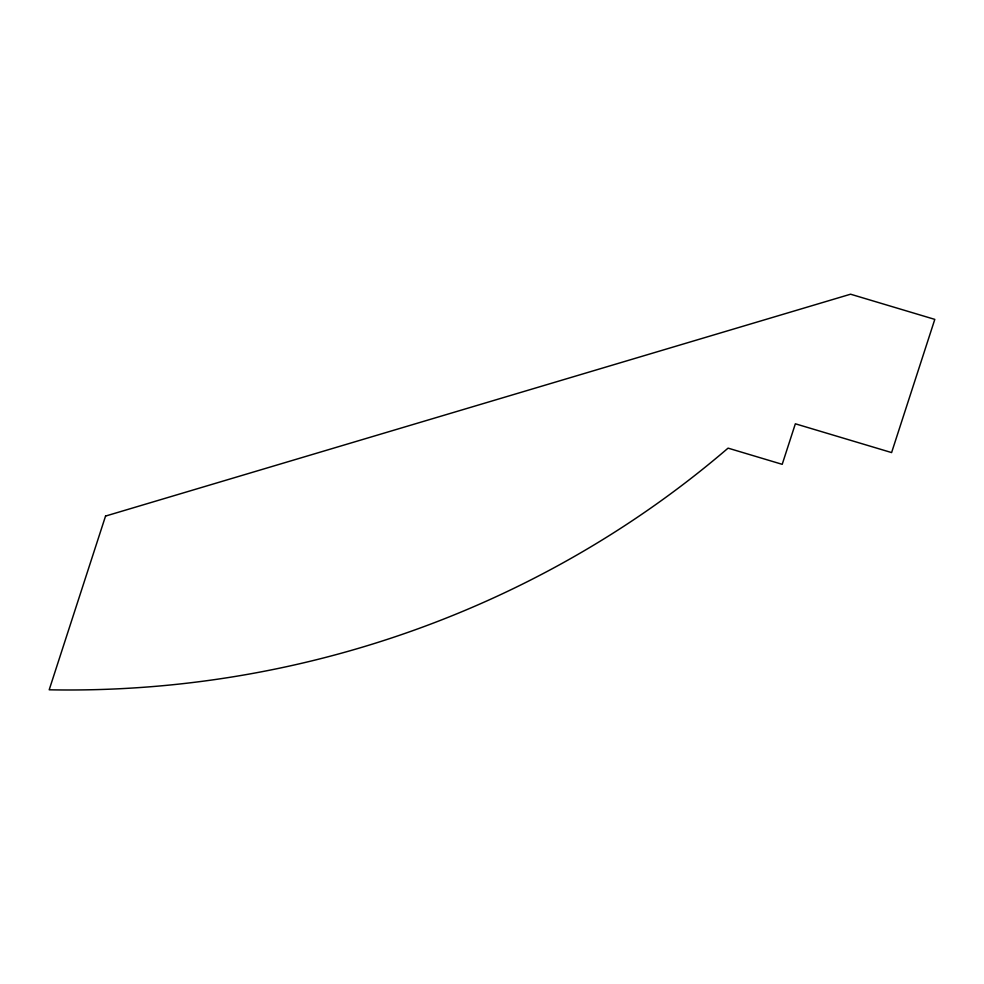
<?xml version="1.0" encoding="UTF-8"?>
<svg xmlns="http://www.w3.org/2000/svg" width="984" height="984" viewBox="0 0 984 984"><rect width="100%" height="100%" fill="white"/><g stroke="black" fill="none" stroke-linecap="round" stroke-linejoin="round"><path stroke-width="1.48" d="M105.546 516.071L49.2 689.796A988.822 951.454 -1.1 0 0 728.074 448.138L782.206 464.325L795.355 423.796L891.602 452.578L934.8 319.382L850.582 294.204L105.546 516.071"/></g></svg>
